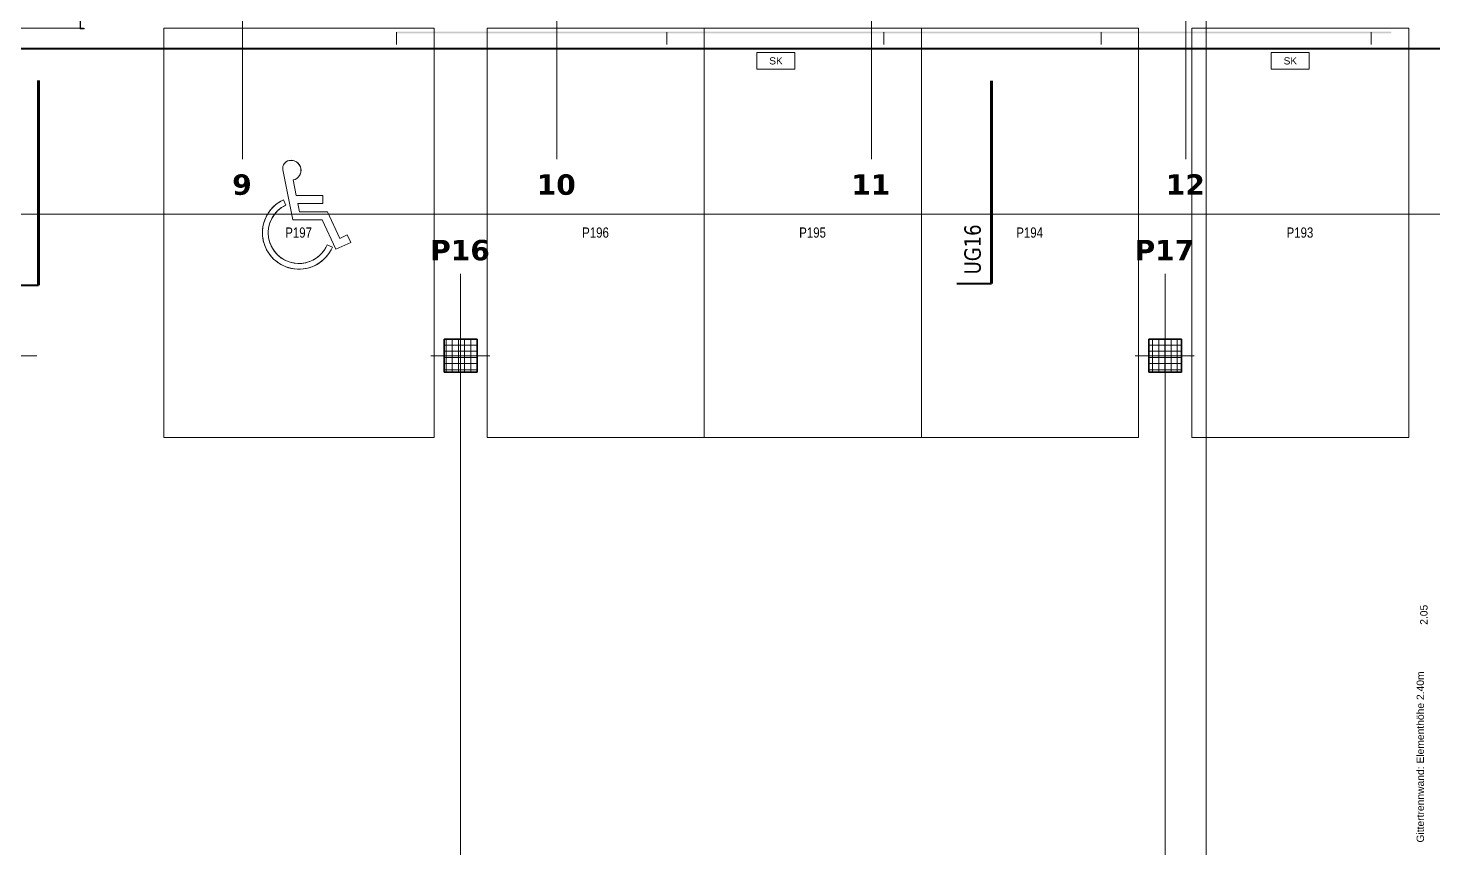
# Model space of a CAD drawing. Extents: x -1907 to 937, y -179 to 966.
# Drawn here: x -321.2 to 21.8, y 18.5 to 218.7 of the extents above; entities that cross this region are included whole.
import ezdxf
from ezdxf.lldxf.tags import DXFTag

# ---------------------------------------------------------------- set-up
doc = ezdxf.new("R2010")
doc.units = 0
doc.layers.get('0').update_dxf_attribs({"lineweight": 13})
for name, color, linetype, lineweight, true_color in [('A-____-MATC-OTLN', 7, 'Strichpunkt - Mittel', 40, 0x0080ff), ('A-DETL-____-OTLN', 5, 'Continuous', 9, 0x0000ff), ('EL01_WAN_Leitung_E-Mobility', 1, 'Continuous', 13, 0xff0000), ('EL01_WAN_Schlaufkasten', 1, 'Continuous', 13, 0xff0000), ('G-____-____-SYMB', 7, 'Strichpunkt - Weit', 5, 0x008080), ('S-GRID-____-IDEN', 7, 'Continuous', 9, 0x5555aa)]:
    doc.layers.add(name, color=color, linetype=linetype, lineweight=lineweight, true_color=true_color)
for name, color, linetype, lineweight in [('A-DOOR-____-OTLN', 7, 'Continuous', 9), ('A-DOOR-FRAM-MCUT', 7, 'Continuous', 9), ('A-FLOR-____-OTLN', 7, 'Continuous', 9), ('A-FLOR-____-OVHD', 7, 'Strichpunkt - Fein', 9), ('C-PRKG-____-IDEN', 7, 'Continuous', 5), ('C-PRKG-____-OTLN', 7, 'Continuous', 9), ('S-COLS-____-MCUT', 7, 'Continuous', 35), ('S-COLS-____-OTLN', 7, 'Continuous', 9), ('S-GRID-____-OTLN', 7, 'Continuous', 5), ('Text', 7, 'Continuous', 5)]:
    doc.layers.add(name, color=color, linetype=linetype, lineweight=lineweight)
doc.styles.get("Standard").update_dxf_attribs({"font": 'arial.ttf'})
tags = doc.linetypes.add('_Rasterlinie_', pattern=[0.375, 0.2, -0.05, 0.075, -0.05]).pattern_tags.tags
tags[10:11] = [DXFTag(74, 4), DXFTag(75, 0), DXFTag(340, '0'), DXFTag(46, 1.0), DXFTag(50, 0.0), DXFTag(44, 0.0), DXFTag(45, 0.0)]
tags[8:9] = [DXFTag(74, 4), DXFTag(75, 0), DXFTag(340, '0'), DXFTag(46, 1.0), DXFTag(50, 0.0), DXFTag(44, 0.0), DXFTag(45, 0.0)]
tags[6:7] = [DXFTag(74, 4), DXFTag(75, 0), DXFTag(340, '0'), DXFTag(46, 1.0), DXFTag(50, 0.0), DXFTag(44, 0.0), DXFTag(45, 0.0)]
tags[4:5] = [DXFTag(74, 4), DXFTag(75, 0), DXFTag(340, '0'), DXFTag(46, 1.0), DXFTag(50, 0.0), DXFTag(44, 0.0), DXFTag(45, 0.0)]
tags = doc.linetypes.add('_Schnittlinie_', pattern=[0.3, 0.15, -0.05, 0.05, -0.05]).pattern_tags.tags
tags[10:11] = [DXFTag(74, 4), DXFTag(75, 0), DXFTag(340, '0'), DXFTag(46, 1.0), DXFTag(50, 0.0), DXFTag(44, 0.0), DXFTag(45, 0.0)]
tags[8:9] = [DXFTag(74, 4), DXFTag(75, 0), DXFTag(340, '0'), DXFTag(46, 1.0), DXFTag(50, 0.0), DXFTag(44, 0.0), DXFTag(45, 0.0)]
tags[6:7] = [DXFTag(74, 4), DXFTag(75, 0), DXFTag(340, '0'), DXFTag(46, 1.0), DXFTag(50, 0.0), DXFTag(44, 0.0), DXFTag(45, 0.0)]
tags[4:5] = [DXFTag(74, 4), DXFTag(75, 0), DXFTag(340, '0'), DXFTag(46, 1.0), DXFTag(50, 0.0), DXFTag(44, 0.0), DXFTag(45, 0.0)]
tags = doc.linetypes.add('_Strichpunkt - Mittel_', pattern=[0.35, 0.15, -0.1, 0, -0.1]).pattern_tags.tags
tags[10:11] = [DXFTag(74, 4), DXFTag(75, 0), DXFTag(340, '0'), DXFTag(46, 1.0), DXFTag(50, 0.0), DXFTag(44, 0.0), DXFTag(45, 0.0)]
tags[8:9] = [DXFTag(74, 4), DXFTag(75, 0), DXFTag(340, '0'), DXFTag(46, 1.0), DXFTag(50, 0.0), DXFTag(44, 0.0), DXFTag(45, 0.0)]
tags[6:7] = [DXFTag(74, 4), DXFTag(75, 0), DXFTag(340, '0'), DXFTag(46, 1.0), DXFTag(50, 0.0), DXFTag(44, 0.0), DXFTag(45, 0.0)]
tags[4:5] = [DXFTag(74, 4), DXFTag(75, 0), DXFTag(340, '0'), DXFTag(46, 1.0), DXFTag(50, 0.0), DXFTag(44, 0.0), DXFTag(45, 0.0)]
tags = doc.linetypes.add('Grundrissdarstellung Sturz', pattern=[0.25, 0.15, -0.05, 0, -0.05]).pattern_tags.tags
tags[10:11] = [DXFTag(74, 4), DXFTag(75, 0), DXFTag(340, '0'), DXFTag(46, 1.0), DXFTag(50, 0.0), DXFTag(44, 0.0), DXFTag(45, 0.0)]
tags[8:9] = [DXFTag(74, 4), DXFTag(75, 0), DXFTag(340, '0'), DXFTag(46, 1.0), DXFTag(50, 0.0), DXFTag(44, 0.0), DXFTag(45, 0.0)]
tags[6:7] = [DXFTag(74, 4), DXFTag(75, 0), DXFTag(340, '0'), DXFTag(46, 1.0), DXFTag(50, 0.0), DXFTag(44, 0.0), DXFTag(45, 0.0)]
tags[4:5] = [DXFTag(74, 4), DXFTag(75, 0), DXFTag(340, '0'), DXFTag(46, 1.0), DXFTag(50, 0.0), DXFTag(44, 0.0), DXFTag(45, 0.0)]
tags = doc.linetypes.add('Strichpunkt - Fein', pattern=[0.2, 0.1, -0.05, 0, -0.05]).pattern_tags.tags
tags[10:11] = [DXFTag(74, 4), DXFTag(75, 0), DXFTag(340, '0'), DXFTag(46, 1.0), DXFTag(50, 0.0), DXFTag(44, 0.0), DXFTag(45, 0.0)]
tags[8:9] = [DXFTag(74, 4), DXFTag(75, 0), DXFTag(340, '0'), DXFTag(46, 1.0), DXFTag(50, 0.0), DXFTag(44, 0.0), DXFTag(45, 0.0)]
tags[6:7] = [DXFTag(74, 4), DXFTag(75, 0), DXFTag(340, '0'), DXFTag(46, 1.0), DXFTag(50, 0.0), DXFTag(44, 0.0), DXFTag(45, 0.0)]
tags[4:5] = [DXFTag(74, 4), DXFTag(75, 0), DXFTag(340, '0'), DXFTag(46, 1.0), DXFTag(50, 0.0), DXFTag(44, 0.0), DXFTag(45, 0.0)]
tags = doc.linetypes.add('Strichpunkt - Mittel', pattern=[0.35, 0.15, -0.1, 0, -0.1]).pattern_tags.tags
tags[10:11] = [DXFTag(74, 4), DXFTag(75, 0), DXFTag(340, '0'), DXFTag(46, 1.0), DXFTag(50, 0.0), DXFTag(44, 0.0), DXFTag(45, 0.0)]
tags[8:9] = [DXFTag(74, 4), DXFTag(75, 0), DXFTag(340, '0'), DXFTag(46, 1.0), DXFTag(50, 0.0), DXFTag(44, 0.0), DXFTag(45, 0.0)]
tags[6:7] = [DXFTag(74, 4), DXFTag(75, 0), DXFTag(340, '0'), DXFTag(46, 1.0), DXFTag(50, 0.0), DXFTag(44, 0.0), DXFTag(45, 0.0)]
tags[4:5] = [DXFTag(74, 4), DXFTag(75, 0), DXFTag(340, '0'), DXFTag(46, 1.0), DXFTag(50, 0.0), DXFTag(44, 0.0), DXFTag(45, 0.0)]
tags = doc.linetypes.add('Strichpunkt - Weit', pattern=[0.5, 0.2, -0.15, 0, -0.15]).pattern_tags.tags
tags[10:11] = [DXFTag(74, 4), DXFTag(75, 0), DXFTag(340, '0'), DXFTag(46, 1.0), DXFTag(50, 0.0), DXFTag(44, 0.0), DXFTag(45, 0.0)]
tags[8:9] = [DXFTag(74, 4), DXFTag(75, 0), DXFTag(340, '0'), DXFTag(46, 1.0), DXFTag(50, 0.0), DXFTag(44, 0.0), DXFTag(45, 0.0)]
tags[6:7] = [DXFTag(74, 4), DXFTag(75, 0), DXFTag(340, '0'), DXFTag(46, 1.0), DXFTag(50, 0.0), DXFTag(44, 0.0), DXFTag(45, 0.0)]
tags[4:5] = [DXFTag(74, 4), DXFTag(75, 0), DXFTag(340, '0'), DXFTag(46, 1.0), DXFTag(50, 0.0), DXFTag(44, 0.0), DXFTag(45, 0.0)]

# ---------------------------------------------------------------- blocks, each defined once
blk = doc.blocks.new('Referenz-A0UJ2810XE', base_point=(-1920.13, -159.41))
at = {"layer": 'A-____-MATC-OTLN', "color": 0, "linetype": 'Strichpunkt - Mittel', "ltscale": 0.4}
blk.add_line((-1898.71, 213.65), (398.87, 213.65), dxfattribs=at)
at = {"layer": 'A-DETL-____-OTLN', "color": 0, "linetype": '_Strichpunkt - Mittel_', "ltscale": 0.13}
for p, q in [((-319.06, 138.65), (-333.46, 138.65)), ((-208.46, 138.65), (-222.86, 138.65)), ((-36.46, 138.65), (-50.86, 138.65))]:
    blk.add_line(p, q, dxfattribs=at)
at = {"layer": 'A-DOOR-____-OTLN', "color": 0, "linetype": 'Grundrissdarstellung Sturz', "ltscale": 0.13}
blk.add_line((-328.66, 218.65), (-307.66, 218.65), dxfattribs=at)
at = {"layer": 'A-DOOR-FRAM-MCUT', "color": 0, "linetype": 'Continuous', "ltscale": 0.13}
for p, q in [((-308.46, 223.85), (-308.46, 218.45)), ((-308.42, 218.49), (-308.42, 223.81)), ((-308.46, 218.45), (-307.46, 218.45)), ((-307.5, 218.49), (-308.42, 218.49)), ((-307.5, 218.65), (-307.5, 218.49)), ((-307.46, 218.45), (-307.46, 218.65))]:
    blk.add_line(p, q, dxfattribs=at)
at = {"layer": 'A-FLOR-____-OTLN', "color": 0, "linetype": 'Continuous', "ltscale": 0.13}
for p, q in [((-327.86, 218.65), (-308.46, 218.65)), ((-308.42, 218.65), (-307.66, 218.65))]:
    blk.add_line(p, q, dxfattribs=at)
at = {"layer": 'A-FLOR-____-OVHD', "color": 0, "linetype": 'Strichpunkt - Fein', "ltscale": 0.13}
blk.add_line((-33.56, -88.95), (-33.56, 224.65), dxfattribs=at)
at = {"layer": 'C-PRKG-____-OTLN', "color": 0, "linetype": 'Continuous', "ltscale": 0.13}
for p, q in [((-222.06, 218.65), (-288.06, 218.65)), ((-288.06, 218.65), (-222.06, 218.65)), ((-288.06, 218.65), (-288.06, 218.64)), ((-288.06, 218.64), (-288.06, 118.67)), ((-222.06, 218.64), (-288.06, 218.64)), ((-288.06, 218.64), (-288.06, 118.67)), ((-288.06, 118.67), (-288.06, 218.64)), ((-222.06, 218.64), (-222.06, 218.65)), ((-222.06, 218.64), (-222.06, 118.67)), ((-222.06, 118.67), (-222.06, 218.64)), ((-222.06, 218.64), (-222.06, 118.67)), ((-156.06, 218.65), (-209.06, 218.65)), ((-209.06, 118.67), (-209.06, 218.65)), ((-156.06, 218.65), (-209.06, 218.65)), ((-209.06, 218.65), (-209.06, 118.67)), ((-209.06, 118.67), (-209.06, 218.65)), ((-209.06, 218.65), (-156.06, 218.65)), ((-209.06, 218.65), (-209.06, 218.65)), ((-103.06, 218.65), (-156.06, 218.65)), ((-156.06, 118.67), (-156.06, 218.65)), ((-103.06, 218.65), (-156.06, 218.65)), ((-156.06, 218.65), (-156.06, 118.67)), ((-156.06, 118.67), (-156.06, 218.65)), ((-156.06, 218.65), (-103.06, 218.65)), ((-156.06, 218.65), (-156.06, 218.65)), ((-156.06, 118.67), (-156.06, 218.65)), ((-156.06, 118.67), (-156.06, 218.65)), ((-156.06, 218.65), (-156.06, 118.67)), ((-156.06, 218.65), (-156.06, 218.65)), ((-103.06, 118.67), (-103.06, 218.65)), ((-50.06, 218.65), (-103.06, 218.65)), ((-103.06, 218.65), (-103.06, 118.67)), ((-103.06, 118.67), (-103.06, 218.65)), ((-103.06, 218.65), (-103.06, 218.65)), ((-103.06, 118.67), (-103.06, 218.65)), ((-103.06, 118.67), (-103.06, 218.65)), ((-103.06, 218.65), (-103.06, 118.67)), ((-103.06, 218.65), (-103.06, 218.65)), ((-50.06, 118.67), (-50.06, 218.65)), ((-50.06, 118.67), (-50.06, 218.65)), ((-50.06, 218.65), (-50.06, 118.67)), ((-50.06, 218.65), (-50.06, 218.65)), ((-37.06, 118.67), (-37.06, 218.65)), ((15.94, 218.65), (-37.06, 218.65)), ((-37.06, 218.65), (-37.06, 118.67)), ((-37.06, 118.67), (-37.06, 218.65)), ((-37.06, 218.65), (-37.06, 218.65)), ((15.94, 118.67), (15.94, 218.65)), ((15.94, 118.67), (15.94, 218.65)), ((15.94, 218.65), (15.94, 118.67)), ((15.94, 218.65), (15.94, 218.65)), ((-258.99, 184.43), (-258.99, 184.43)), ((-258.96, 184.06), (-256.57, 171.79)), ((-256.57, 171.79), (-258.96, 184.06)), ((-254.54, 183.93), (-254.54, 183.93)), ((-255.7, 177.79), (-256.44, 181.56)), ((-256.44, 181.56), (-255.7, 177.79)), ((-256.44, 181.56), (-256.44, 181.56)), ((-258.24, 175.43), (-258.84, 176.7)), ((-258.84, 176.7), (-258.24, 175.43)), ((-258.84, 176.7), (-258.84, 176.7)), ((-258.24, 175.43), (-258.24, 175.43)), ((-249.18, 177.79), (-255.7, 177.79)), ((-255.7, 177.79), (-249.18, 177.79)), ((-255.7, 177.79), (-255.7, 177.79)), ((-254.93, 173.79), (-255.31, 175.79)), ((-255.31, 175.79), (-249.18, 175.79)), ((-249.18, 175.79), (-255.31, 175.79)), ((-255.31, 175.79), (-254.93, 173.79)), ((-255.31, 175.79), (-255.31, 175.79)), ((-249.18, 175.79), (-249.18, 177.79)), ((-249.18, 177.79), (-249.18, 175.79)), ((-249.18, 177.79), (-249.18, 177.79)), ((-249.18, 175.79), (-249.18, 175.79)), ((-256.57, 171.79), (-249.37, 171.79)), ((-249.37, 171.79), (-256.57, 171.79)), ((-256.57, 171.79), (-256.57, 171.79)), ((-248.1, 173.79), (-254.93, 173.79)), ((-254.93, 173.79), (-248.1, 173.79)), ((-254.93, 173.79), (-254.93, 173.79)), ((-249.37, 171.79), (-246.04, 164.63)), ((-246.04, 164.63), (-249.37, 171.79)), ((-249.37, 171.79), (-249.37, 171.79)), ((-245.07, 167.29), (-248.1, 173.79)), ((-248.1, 173.79), (-245.07, 167.29)), ((-248.1, 173.79), (-248.1, 173.79)), ((-263.95, 168.66), (-263.95, 168.65)), ((-245.07, 167.29), (-243.26, 168.14)), ((-243.26, 168.13), (-245.07, 167.29)), ((-243.26, 168.14), (-243.26, 168.13)), ((-242.41, 166.32), (-243.26, 168.13)), ((-243.25, 168.13), (-242.41, 166.32)), ((-246.89, 165.16), (-248.17, 165.71)), ((-248.17, 165.71), (-246.89, 165.16)), ((-248.17, 165.71), (-248.17, 165.71)), ((-246.89, 165.16), (-246.89, 165.16)), ((-246.04, 164.63), (-242.41, 166.32)), ((-242.41, 166.32), (-246.04, 164.63)), ((-245.07, 167.29), (-245.07, 167.29)), ((-242.41, 166.32), (-242.41, 166.32)), ((-246.04, 164.63), (-246.04, 164.63)), ((-222.06, 118.67), (-288.06, 118.67)), ((-288.06, 118.67), (-222.06, 118.67)), ((-222.06, 118.67), (-288.06, 118.67)), ((-288.06, 118.67), (-288.06, 118.67)), ((-222.06, 118.67), (-222.06, 118.67)), ((-156.06, 118.67), (-209.06, 118.67)), ((-209.06, 118.67), (-156.06, 118.67)), ((-156.06, 118.67), (-209.06, 118.67)), ((-209.06, 118.67), (-209.06, 118.67)), ((-103.06, 118.67), (-156.06, 118.67)), ((-156.06, 118.67), (-103.06, 118.67)), ((-103.06, 118.67), (-156.06, 118.67)), ((-156.06, 118.67), (-156.06, 118.67)), ((-156.06, 118.67), (-156.06, 118.67)), ((-50.06, 118.67), (-103.06, 118.67)), ((-103.06, 118.67), (-50.06, 118.67)), ((-50.06, 118.67), (-103.06, 118.67)), ((-103.06, 118.67), (-103.06, 118.67)), ((-103.06, 118.67), (-103.06, 118.67)), ((-50.06, 118.67), (-50.06, 118.67)), ((-37.06, 118.67), (15.94, 118.67)), ((-37.06, 118.67), (15.94, 118.67)), ((15.94, 118.67), (-37.06, 118.67)), ((-37.06, 118.67), (-37.06, 118.67)), ((15.94, 118.67), (15.94, 118.67))]:
    blk.add_line(p, q, dxfattribs=at)
for centre, major_axis, start_param, end_param in [((-257.07, 184.43), (1.92, 0), 1.762783, 3.333579), ((-257.07, 184.43), (1.92, 0), 2.548417, 2.80998), ((-257.07, 184.43), (1.92, 0), 2.286663, 2.548181), ((-257.07, 184.43), (1.92, 0), 1.762783, 2.286381), ((-256.97, 183.93), (2.43, 0), 4.935437, 8.045968), ((-256.97, 183.93), (2.43, 0), 0.725939, 1.762783), ((-256.97, 183.93), (2.43, 0), 0.466728, 0.725737), ((-257.07, 184.43), (1.92, 0), 3.071779, 3.333579), ((-257.07, 184.43), (1.92, 0), 2.810196, 3.071779), ((-256.97, 183.93), (2.43, 0), 4.935437, 5.712851), ((-256.97, 183.93), (2.43, 0), 5.713069, 5.972095), ((-256.97, 183.93), (2.43, 0), 0.207517, 0.466551), ((-256.97, 183.93), (2.43, 0), 5.97228, 6.231321), ((-256.97, 183.93), (2.43, 0), 6.231491, 6.490702), ((-255.06, 168.65), (8.89, 0), 2.009748, 5.87914), ((-255.06, 168.65), (7.49, 0), 2.009748, 5.87914), ((-255.06, 168.66), (8.89, 0), 2.346277, 2.514451), ((-255.06, 168.66), (8.89, 0), 2.009748, 2.346217), ((-255.06, 168.66), (7.49, 0), 2.009748, 2.378262), ((-255.06, 168.66), (8.89, 0), 2.682735, 2.85092), ((-255.06, 168.66), (8.89, 0), 2.514505, 2.682686), ((-255.06, 168.66), (7.49, 0), 2.746832, 2.931032), ((-255.06, 168.66), (7.49, 0), 2.56258, 2.746775), ((-255.06, 168.66), (7.49, 0), 2.378331, 2.562518), ((-255.06, 168.66), (8.89, 0), 3.019155, 3.187389), ((-255.06, 168.66), (8.89, 0), 3.187435, 3.355624), ((-255.06, 168.66), (8.89, 0), 2.850967, 3.019155), ((-255.06, 168.66), (7.49, 0), 3.115343, 3.299545), ((-255.06, 168.66), (7.49, 0), 2.931087, 3.115289), ((-255.06, 168.66), (8.89, 0), 3.355671, 3.523858), ((-255.06, 168.66), (8.89, 0), 3.523909, 3.692092), ((-255.06, 168.66), (7.49, 0), 3.299601, 3.483802), ((-255.06, 168.66), (7.49, 0), 3.483862, 3.668059), ((-255.06, 168.66), (7.49, 0), 3.668126, 5.694814), ((-255.06, 168.66), (7.49, 0), 5.694883, 5.879078), ((-255.06, 168.66), (8.89, 0), 5.710906, 5.879088), ((-255.06, 168.66), (8.89, 0), 3.692149, 5.710848)]:
    blk.add_ellipse(centre, major_axis=major_axis, ratio=0.999794, start_param=start_param, end_param=end_param, dxfattribs=at)
at = {"layer": 'G-____-____-SYMB', "color": 0, "linetype": '_Schnittlinie_', "lineweight": 70, "ltscale": 0.7}
for p, q in [((-318.66, 155.84), (-318.66, 205.84)), ((-85.96, 156.27), (-85.96, 205.76))]:
    blk.add_line(p, q, dxfattribs=at)
at = {"layer": 'G-____-____-SYMB', "color": 0, "linetype": 'Continuous', "lineweight": 40, "ltscale": 0.4}
for p, q in [((-327.09, 155.84), (-318.66, 155.84)), ((-94.39, 156.27), (-85.96, 156.27))]:
    blk.add_line(p, q, dxfattribs=at)
at = {"layer": 'S-COLS-____-MCUT', "color": 0, "linetype": 'Continuous', "ltscale": 0.35}
for p, q in [((-211.56, 142.65), (-219.56, 142.65)), ((-219.56, 142.65), (-219.56, 134.65)), ((-211.56, 134.65), (-211.56, 142.65)), ((-39.56, 142.65), (-47.56, 142.65)), ((-47.56, 142.65), (-47.56, 134.65)), ((-39.56, 134.65), (-39.56, 142.65)), ((-219.56, 134.65), (-211.56, 134.65)), ((-47.56, 134.65), (-39.56, 134.65))]:
    blk.add_line(p, q, dxfattribs=at)
at = {"layer": 'S-COLS-____-OTLN', "color": 0, "linetype": 'Continuous', "ltscale": 0.13}
for p, q in [((-219.56, 141.22), (-211.56, 141.22)), ((-219.1, 134.65), (-219.1, 142.65)), ((-217.6, 134.65), (-217.6, 142.65)), ((-216.1, 134.65), (-216.1, 142.65)), ((-214.6, 134.65), (-214.6, 142.65)), ((-213.1, 134.65), (-213.1, 142.65)), ((-211.6, 134.65), (-211.6, 142.65)), ((-47.56, 141.22), (-39.56, 141.22)), ((-46.6, 134.65), (-46.6, 142.65)), ((-45.1, 134.65), (-45.1, 142.65)), ((-43.6, 134.65), (-43.6, 142.65)), ((-42.1, 134.65), (-42.1, 142.65)), ((-40.6, 134.65), (-40.6, 142.65)), ((-219.56, 139.72), (-211.56, 139.72)), ((-219.56, 138.22), (-211.56, 138.22)), ((-47.56, 139.72), (-39.56, 139.72)), ((-47.56, 138.22), (-39.56, 138.22)), ((-219.56, 136.72), (-211.56, 136.72)), ((-219.56, 135.22), (-211.56, 135.22)), ((-47.56, 136.72), (-39.56, 136.72)), ((-47.56, 135.22), (-39.56, 135.22))]:
    blk.add_line(p, q, dxfattribs=at)
at = {"layer": 'S-GRID-____-OTLN', "color": 0, "linetype": '_Rasterlinie_', "ltscale": 0.13}
for p, q in [((-268.86, 186.65), (-268.86, 950.47)), ((-192.06, 186.65), (-192.06, 950.47)), ((-115.26, 186.65), (-115.26, 950.47)), ((-38.46, 186.65), (-38.46, 950.47)), ((-1873.7, 173.25), (300.93, 173.25)), ((-215.56, -147.44), (-215.56, 158.65)), ((-43.56, -147.44), (-43.56, 158.65))]:
    blk.add_line(p, q, dxfattribs=at)
at = {"layer": 'C-PRKG-____-IDEN', "color": 0, "linetype": 'Continuous', "ltscale": 0.13, "char_height": 2.5, "attachment_point": 1}
for s, insert in [('{\\W0.8;\\fArial;P197}', (-258.39, 169.97)), ('{\\W0.8;\\fArial;P196}', (-185.89, 169.97)), ('{\\W0.8;\\fArial;P195}', (-132.89, 169.97)), ('{\\W0.8;\\fArial;P194}', (-79.89, 169.97)), ('{\\W0.8;\\fArial;P193}', (-13.89, 169.97))]:
    blk.add_mtext(s, dxfattribs=dict(at, insert=insert))
at = {"layer": 'G-____-____-SYMB', "color": 0, "linetype": 'Continuous', "ltscale": 0.13, "insert": (-92.57, 158.51), "char_height": 4, "attachment_point": 1, "rotation": 90}
blk.add_mtext('{\\W0.8;\\fVerdana;UG16}', dxfattribs=at)
at = {"layer": 'S-GRID-____-IDEN', "color": 0, "linetype": 'Continuous', "lineweight": 5, "ltscale": 0.13, "char_height": 5, "attachment_point": 1}
for s, insert in [('{\\fVerdana|b1|i0;9}', (-271.34, 182.94)), ('{\\fVerdana|b1|i0;10}', (-196.99, 182.94)), ('{\\fVerdana|b1|i0;11}', (-120.19, 182.94)), ('{\\fVerdana|b1|i0;12}', (-43.39, 182.94)), ('{\\fVerdana|b1|i0;P16}', (-223, 166.94)), ('{\\fVerdana|b1|i0;P17}', (-51, 166.94))]:
    blk.add_mtext(s, dxfattribs=dict(at, insert=insert))
at = {"layer": 'Text', "color": 0, "linetype": 'Continuous', "ltscale": 0.13, "char_height": 1.8, "attachment_point": 1, "rotation": 90}
for s, insert in [('{\\fArial;2.05}', (18.73, 72.94)), ('{\\fArial;Gittertrennwand: Elementhöhe 2.40m}', (17.86, 19.77))]:
    blk.add_mtext(s, dxfattribs=dict(at, insert=insert))
blk = doc.blocks.new('Schlaufkasten Decke (multi)-A0UJ28FMXE', base_point=(-17.66, 208.65))
at = {"color": 0, "linetype": 'ByBlock', "lineweight": -2, "ltscale": 0.13}
for p, q in [((-17.66, 208.65), (-17.66, 212.65)), ((-17.66, 212.65), (-8.38, 212.65)), ((-8.38, 212.65), (-8.38, 208.65)), ((-8.38, 208.65), (-17.66, 208.65))]:
    blk.add_line(p, q, dxfattribs=at)
at = {"color": 0, "linetype": 'ByBlock', "lineweight": -2, "ltscale": 0.13, "insert": (-14.6, 211.53), "char_height": 1.76, "attachment_point": 1}
blk.add_mtext('{\\fArial;SK}', dxfattribs=at)
blk = doc.blocks.new('Schlaufkasten Decke (multi)-A0UJ28JAXE', base_point=(-143.24, 208.65))
at = {"color": 0, "linetype": 'ByBlock', "lineweight": -2, "ltscale": 0.13}
for p, q in [((-143.24, 208.65), (-143.24, 212.65)), ((-143.24, 212.65), (-133.96, 212.65)), ((-133.96, 212.65), (-133.96, 208.65)), ((-133.96, 208.65), (-143.24, 208.65))]:
    blk.add_line(p, q, dxfattribs=at)
at = {"color": 0, "linetype": 'ByBlock', "lineweight": -2, "ltscale": 0.13, "insert": (-140.19, 211.53), "char_height": 1.76, "attachment_point": 1}
blk.add_mtext('{\\fArial;SK}', dxfattribs=at)

msp = doc.modelspace()

# ---------------------------------------------------------------- linework, layer by layer
at = {"layer": 'EL01_WAN_Leitung_E-Mobility', "ltscale": 0.13}
for p, q in [((-231.2, 214.65), (-231.2, 217.69)), ((-165.2, 214.65), (-165.2, 217.69)), ((-112.2, 214.65), (-112.2, 217.69)), ((-59.2, 214.61), (-59.2, 217.65)), ((6.8, 214.65), (6.8, 217.69))]:
    msp.add_line(p, q, dxfattribs=at)
msp.add_solid([(11.66, 217.74), (11.66, 217.34), (-231.2, 217.74), (-231.2, 217.34)], dxfattribs=at)

# ---------------------------------------------------------------- block references
at = {"color": 9, "lineweight": 25, "ltscale": 0.25, "true_color": 0xc0c0c0}
msp.add_blockref('Referenz-A0UJ2810XE', (-1920.13, -159.41), dxfattribs=at)
at = {"layer": 'EL01_WAN_Schlaufkasten', "ltscale": 0.13}
for name, p in [('Schlaufkasten Decke (multi)-A0UJ28JAXE', (-143.24, 208.65)), ('Schlaufkasten Decke (multi)-A0UJ28FMXE', (-17.66, 208.65))]:
    msp.add_blockref(name, p, dxfattribs=at)

doc.saveas('drawing.dxf')
